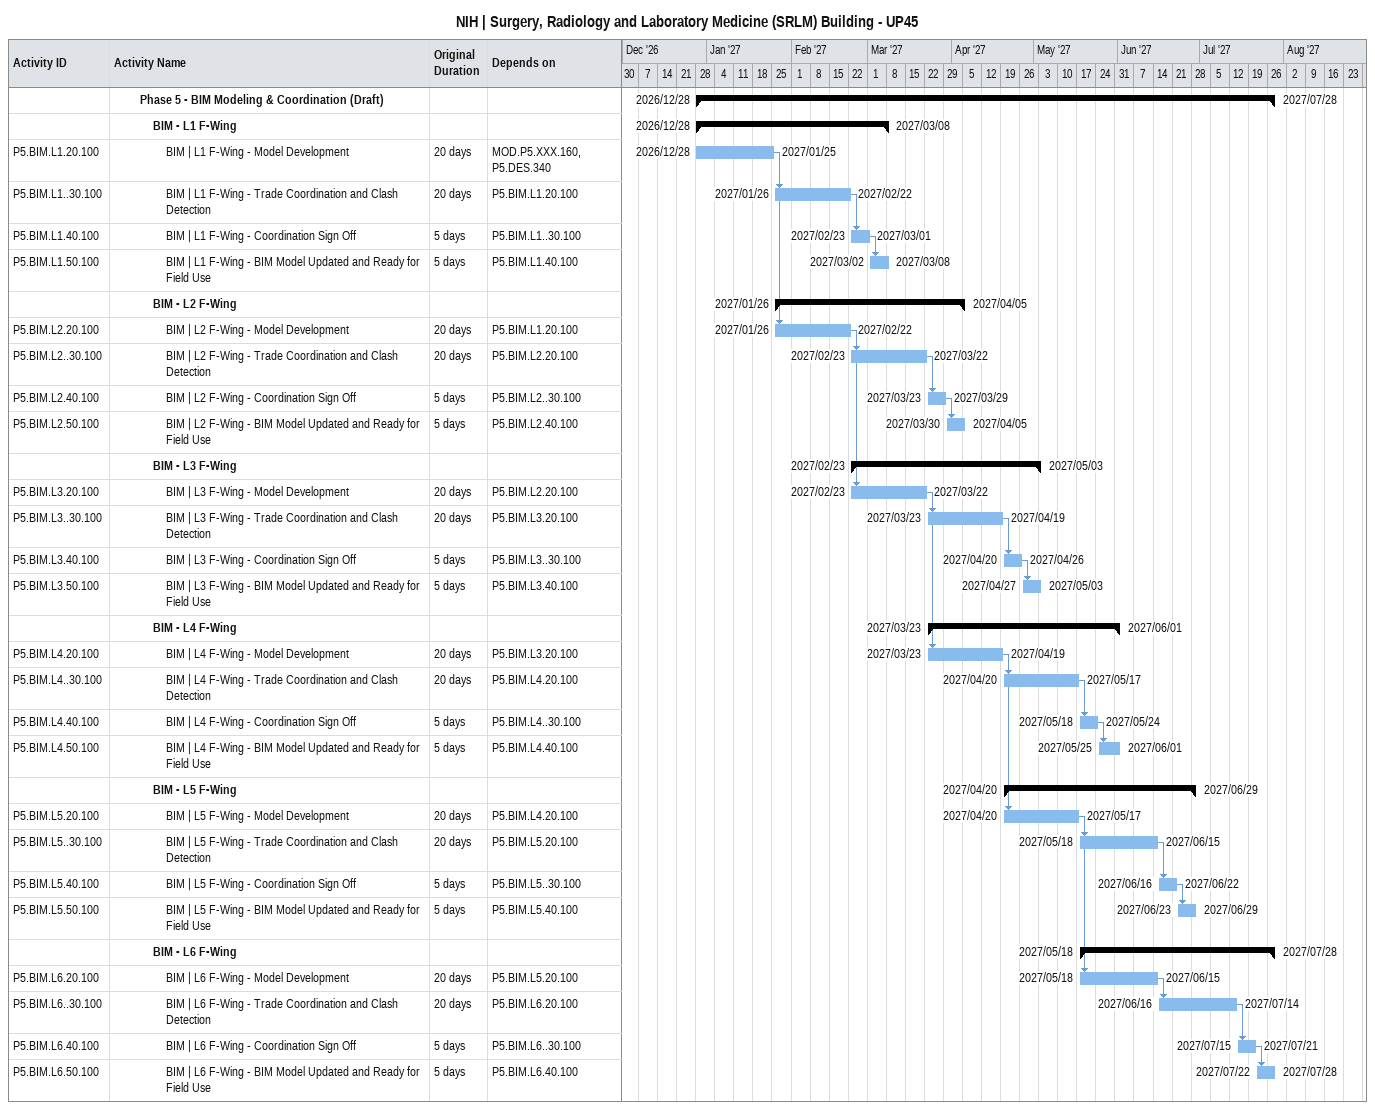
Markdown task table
NIH | Surgery, Radiology and Laboratory Medicine (SRLM) Building - UP45

| ID | Level | Task | Original duration | Start | Finish | Predecessors |
|---|---|---|---|---|---|---|
|  | 3 | **Phase 5 - BIM Modeling & Coordination (Draft)** |  | 2026-12-28 | 2027-07-28 |  |
|  | 4 | **BIM - L1 F-Wing** |  | 2026-12-28 | 2027-03-08 |  |
| P5.BIM.L1.20.100 | 5 | BIM \| L1 F-Wing - Model Development | 20d | 2026-12-28 | 2027-01-25 | MOD.P5.XXX.160, P5.DES.340 |
| P5.BIM.L1..30.100 | 5 | BIM \| L1 F-Wing - Trade Coordination and Clash Detection | 20d | 2027-01-26 | 2027-02-22 | P5.BIM.L1.20.100 |
| P5.BIM.L1.40.100 | 5 | BIM \| L1 F-Wing - Coordination Sign Off | 5d | 2027-02-23 | 2027-03-01 | P5.BIM.L1..30.100 |
| P5.BIM.L1.50.100 | 5 | BIM \| L1 F-Wing - BIM Model Updated and Ready for Field Use | 5d | 2027-03-02 | 2027-03-08 | P5.BIM.L1.40.100 |
|  | 4 | **BIM - L2 F-Wing** |  | 2027-01-26 | 2027-04-05 |  |
| P5.BIM.L2.20.100 | 5 | BIM \| L2 F-Wing - Model Development | 20d | 2027-01-26 | 2027-02-22 | P5.BIM.L1.20.100 |
| P5.BIM.L2..30.100 | 5 | BIM \| L2 F-Wing - Trade Coordination and Clash Detection | 20d | 2027-02-23 | 2027-03-22 | P5.BIM.L2.20.100 |
| P5.BIM.L2.40.100 | 5 | BIM \| L2 F-Wing - Coordination Sign Off | 5d | 2027-03-23 | 2027-03-29 | P5.BIM.L2..30.100 |
| P5.BIM.L2.50.100 | 5 | BIM \| L2 F-Wing - BIM Model Updated and Ready for Field Use | 5d | 2027-03-30 | 2027-04-05 | P5.BIM.L2.40.100 |
|  | 4 | **BIM - L3 F-Wing** |  | 2027-02-23 | 2027-05-03 |  |
| P5.BIM.L3.20.100 | 5 | BIM \| L3 F-Wing - Model Development | 20d | 2027-02-23 | 2027-03-22 | P5.BIM.L2.20.100 |
| P5.BIM.L3..30.100 | 5 | BIM \| L3 F-Wing - Trade Coordination and Clash Detection | 20d | 2027-03-23 | 2027-04-19 | P5.BIM.L3.20.100 |
| P5.BIM.L3.40.100 | 5 | BIM \| L3 F-Wing - Coordination Sign Off | 5d | 2027-04-20 | 2027-04-26 | P5.BIM.L3..30.100 |
| P5.BIM.L3.50.100 | 5 | BIM \| L3 F-Wing - BIM Model Updated and Ready for Field Use | 5d | 2027-04-27 | 2027-05-03 | P5.BIM.L3.40.100 |
|  | 4 | **BIM - L4 F-Wing** |  | 2027-03-23 | 2027-06-01 |  |
| P5.BIM.L4.20.100 | 5 | BIM \| L4 F-Wing - Model Development | 20d | 2027-03-23 | 2027-04-19 | P5.BIM.L3.20.100 |
| P5.BIM.L4..30.100 | 5 | BIM \| L4 F-Wing - Trade Coordination and Clash Detection | 20d | 2027-04-20 | 2027-05-17 | P5.BIM.L4.20.100 |
| P5.BIM.L4.40.100 | 5 | BIM \| L4 F-Wing - Coordination Sign Off | 5d | 2027-05-18 | 2027-05-24 | P5.BIM.L4..30.100 |
| P5.BIM.L4.50.100 | 5 | BIM \| L4 F-Wing - BIM Model Updated and Ready for Field Use | 5d | 2027-05-25 | 2027-06-01 | P5.BIM.L4.40.100 |
|  | 4 | **BIM - L5 F-Wing** |  | 2027-04-20 | 2027-06-29 |  |
| P5.BIM.L5.20.100 | 5 | BIM \| L5 F-Wing - Model Development | 20d | 2027-04-20 | 2027-05-17 | P5.BIM.L4.20.100 |
| P5.BIM.L5..30.100 | 5 | BIM \| L5 F-Wing - Trade Coordination and Clash Detection | 20d | 2027-05-18 | 2027-06-15 | P5.BIM.L5.20.100 |
| P5.BIM.L5.40.100 | 5 | BIM \| L5 F-Wing - Coordination Sign Off | 5d | 2027-06-16 | 2027-06-22 | P5.BIM.L5..30.100 |
| P5.BIM.L5.50.100 | 5 | BIM \| L5 F-Wing - BIM Model Updated and Ready for Field Use | 5d | 2027-06-23 | 2027-06-29 | P5.BIM.L5.40.100 |
|  | 4 | **BIM - L6 F-Wing** |  | 2027-05-18 | 2027-07-28 |  |
| P5.BIM.L6.20.100 | 5 | BIM \| L6 F-Wing - Model Development | 20d | 2027-05-18 | 2027-06-15 | P5.BIM.L5.20.100 |
| P5.BIM.L6..30.100 | 5 | BIM \| L6 F-Wing - Trade Coordination and Clash Detection | 20d | 2027-06-16 | 2027-07-14 | P5.BIM.L6.20.100 |
| P5.BIM.L6.40.100 | 5 | BIM \| L6 F-Wing - Coordination Sign Off | 5d | 2027-07-15 | 2027-07-21 | P5.BIM.L6..30.100 |
| P5.BIM.L6.50.100 | 5 | BIM \| L6 F-Wing - BIM Model Updated and Ready for Field Use | 5d | 2027-07-22 | 2027-07-28 | P5.BIM.L6.40.100 |
